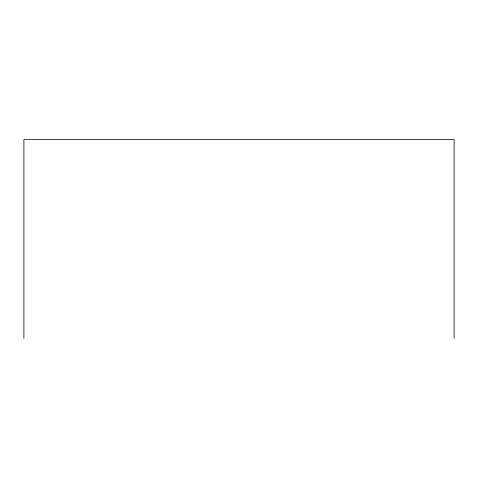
<?xml version="1.0" encoding="UTF-8"?>
<svg xmlns="http://www.w3.org/2000/svg" width="478" height="478" viewBox="0 0 478 478"><rect width="100%" height="100%" fill="white"/><g stroke="black" fill="none" stroke-linecap="round" stroke-linejoin="round"><path stroke-width="0.72" d="M454.1 338.46L454.1 139.54L23.9 139.54L23.9 338.46"/></g></svg>
